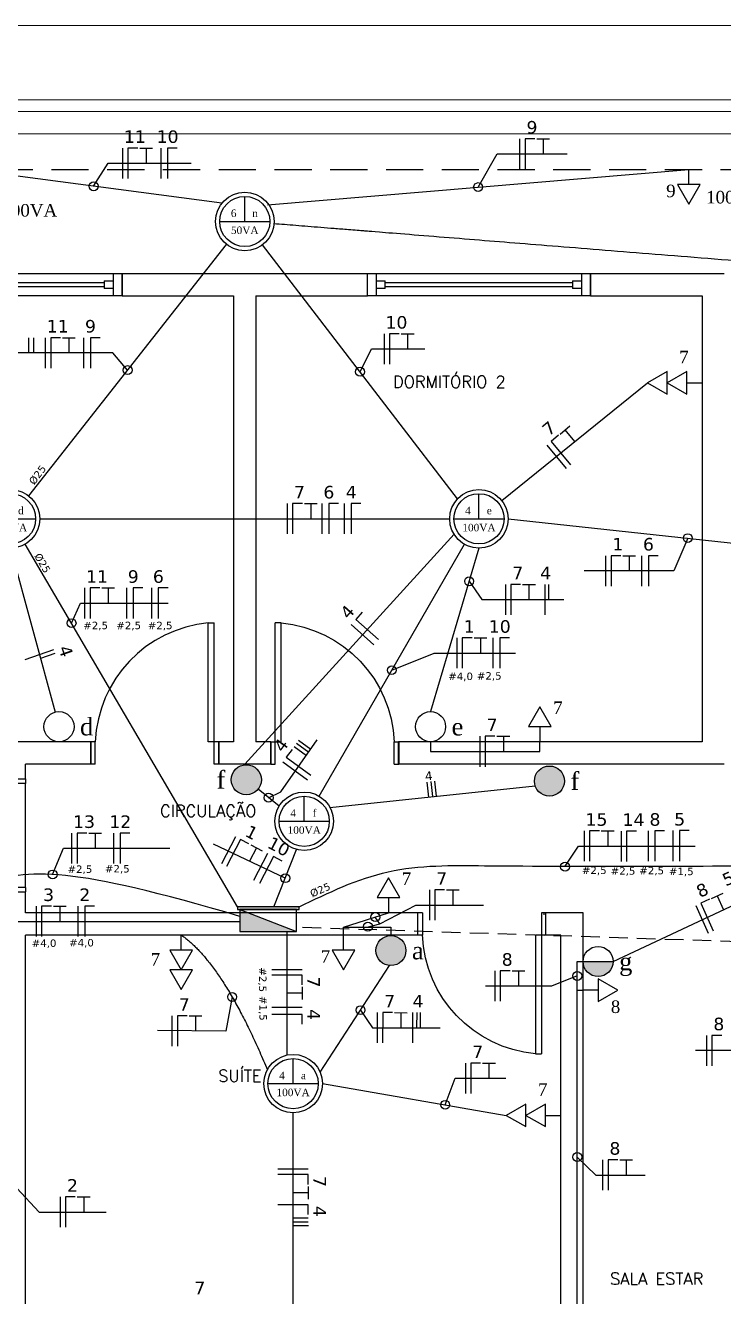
# Model space of a CAD drawing. Extents: x -8832 to -1466, y -5142 to -2323.
# Drawn here: x -3704 to -3235, y -3422 to -2567 of the extents above; entities that cross this region are included whole.
import ezdxf
from ezdxf.enums import TextEntityAlignment as Align

# ---------------------------------------------------------------- set-up
doc = ezdxf.new("R2010")
doc.units = 0
doc.header["$LTSCALE"] = 50
doc.header["$MEASUREMENT"] = 0
doc.linetypes.add('DASHED', pattern=[0.75, 0.5, -0.25])
doc.linetypes.add('HIDDEN', pattern=[0.375, 0.25, -0.125])
doc.layers.get('0').update_dxf_attribs({"linetype": 'CONTINUOUS'})
for name, color, linetype in [('ABE', 7, 'CONTINUOUS'), ('ALV', 2, 'CONTINUOUS'), ('Box', 1, 'CONTINUOUS'), ('Eletrodutos', 6, 'CONTINUOUS'), ('fiacão', 3, 'CONTINUOUS'), ('Muro', 194, 'CONTINUOUS'), ('PISO', 237, 'CONTINUOUS'), ('Portas', 1, 'CONTINUOUS'), ('PROJ-COB', 210, 'DASHED'), ('SIMBOLOGIA', 1, 'CONTINUOUS'), ('text', 6, 'CONTINUOUS'), ('TX-M', 5, 'CONTINUOUS')]:
    doc.layers.add(name, color=color, linetype=linetype)
doc.styles.add('ITALICC', font='italicc', dxfattribs={"height": 4})
doc.styles.add('JMS1', font='times.ttf')
doc.styles.add('ROMANS', font='simplex.shx')

# ---------------------------------------------------------------- blocks, each defined once
blk = doc.blocks.new('P80')
at = {"layer": 'ABE'}
for p, q in [((-13.03, -9.92), (-9.03, -9.92)), ((-13.03, -9.92), (-13.03, -89.92)), ((-9.03, -9.92), (-9.03, -89.82))]:
    blk.add_line(p, q, dxfattribs=at)
at = {"layer": 'Box'}
blk.add_line((-9.03, -89.82), (-13.03, -89.92), dxfattribs=at)
at = {"layer": 'PISO'}
for p, q in [((-16.03, -9.92), (-16.03, 5.08)), ((-16.03, 5.08), (-13.03, 5.08)), ((-13.03, 5.08), (-13.03, -9.92)), ((66.97, 5.08), (66.97, -9.92)), ((66.97, 5.08), (69.97, 5.08)), ((69.97, -9.92), (69.97, 5.08)), ((-16.03, -9.92), (-13.03, -9.92)), ((66.97, -9.92), (69.97, -9.92))]:
    blk.add_line(p, q, dxfattribs=at)
blk.add_arc((-16.6, -6.52), 83.64, 275.19392, 357.67207, dxfattribs=at)
blk = doc.blocks.new('P70')
at = {"layer": 'ABE'}
for p, q in [((-0.99, -21.28), (-0.99, -91.28)), ((-0.99, -21.28), (3.01, -21.28)), ((3.01, -21.28), (3.01, -91.18))]:
    blk.add_line(p, q, dxfattribs=at)
at = {"layer": 'Box'}
blk.add_line((3.01, -91.18), (-0.99, -91.28), dxfattribs=at)
at = {"layer": 'PISO'}
for p, q in [((-3.99, -6.28), (-0.99, -6.28)), ((-3.99, -21.28), (-3.99, -6.28)), ((-0.99, -6.28), (-0.99, -21.28)), ((69.01, -6.28), (69.01, -21.28)), ((69.01, -6.28), (72.01, -6.28)), ((72.01, -21.28), (72.01, -6.28)), ((-3.99, -21.28), (-0.99, -21.28)), ((69.01, -21.28), (72.01, -21.28))]:
    blk.add_line(p, q, dxfattribs=at)
blk.add_arc((3.06, -25.12), 66.06, 269.95414, 3.33341, dxfattribs=at)
blk = doc.blocks.new('JAN')
at = {"layer": 'ABE'}
for p, q in [((23.01, 19.4), (23.01, 34.4)), ((123.01, 34.4), (123.01, 19.4)), ((31.01, 28.4), (115.01, 28.4)), ((115.01, 25.4), (31.01, 25.4))]:
    blk.add_line(p, q, dxfattribs=at)
at = {"layer": 'PISO'}
for p, q in [((23.01, 34.4), (123.01, 34.4)), ((27.01, 19.4), (27.01, 34.4)), ((119.01, 34.4), (119.01, 19.4)), ((27.01, 29.4), (31.01, 29.4)), ((31.01, 24.4), (31.01, 29.4)), ((115.01, 29.4), (119.01, 29.4)), ((115.01, 29.4), (115.01, 24.4)), ((31.01, 24.4), (27.01, 24.4)), ((119.01, 24.4), (115.01, 24.4)), ((123.01, 19.4), (23.01, 19.4))]:
    blk.add_line(p, q, dxfattribs=at)
blk = doc.blocks.new('A$C6A1A07AC')
at = {"layer": 'SIMBOLOGIA'}
blk.add_line((72.6, 0), (0, 0), dxfattribs=at)
for points in [[(166.4, 0), (72.6, 54.2), (72.6, -54.2)], [(260.3, 0), (166.4, 54.2), (166.4, -54.2)]]:
    blk.add_lwpolyline(points, close=True, dxfattribs=at)
at = {"layer": 'SIMBOLOGIA', "linetype": 'Continuous', "style": 'JMS1'}
blk.add_attdef('POT', text='', height=60, dxfattribs=at).set_placement((195.5, 82.4), align=Align.MIDDLE_LEFT)
blk.add_attdef('CIRC.', (86.3, -123.1), '', height=60, dxfattribs=at)
blk = doc.blocks.new('A$C7A1A14DC')
at = {"layer": 'SIMBOLOGIA'}
blk.add_line((0.0968, 0), (0, 0), dxfattribs=at)
blk.add_lwpolyline([(0.2219, 0), (0.0968, 0.0723), (0.0968, -0.0723)], close=True, dxfattribs=at)
at = {"layer": 'SIMBOLOGIA', "linetype": 'Continuous', "style": 'JMS1'}
blk.add_attdef('POT', text='', height=0.08, dxfattribs=at).set_placement((0.177, 0.1099), align=Align.MIDDLE_LEFT)
blk.add_attdef('CIRC.', (0.177, -0.1449), '', height=0.08, dxfattribs=at)
blk = doc.blocks.new('A$C2AD67FED')
at = {"layer": 'SIMBOLOGIA', "linetype": 'Continuous'}
blk.add_circle((60, 0), 60, dxfattribs=at)
at = {"layer": 'SIMBOLOGIA', "linetype": 'Continuous', "style": 'JMS1'}
blk.add_attdef('CIRC.1', text='', height=70, dxfattribs=at).set_placement((143.7, 0), align=Align.MIDDLE_LEFT)
blk = doc.blocks.new('A$C7001172B')
at = {"layer": 'SIMBOLOGIA', "linetype": 'Continuous'}
blk.add_hatch(color=256, dxfattribs=at).paths.add_polyline_path([(0, 0, 1), (120, 0, 1)])
blk.add_circle((60, 0), 60, dxfattribs=at)
at = {"layer": 'SIMBOLOGIA', "linetype": 'Continuous', "style": 'JMS1'}
blk.add_attdef('CIRC.1', text='', height=70, dxfattribs=at).set_placement((143.7, 0), align=Align.MIDDLE_LEFT)
blk = doc.blocks.new('A$C046C75A3')
at = {"layer": 'SIMBOLOGIA', "linetype": 'Continuous'}
blk.add_hatch(color=256, dxfattribs=at).paths.add_polyline_path([(0, 0, 1), (120, 0)])
blk.add_line((0, 0), (120, 0), dxfattribs=at)
blk.add_circle((60, 0), 60, dxfattribs=at)
at = {"layer": 'SIMBOLOGIA', "linetype": 'Continuous', "style": 'JMS1'}
blk.add_attdef('CIRC.1', text='', height=70, dxfattribs=at).set_placement((143.7, 0), align=Align.MIDDLE_LEFT)
blk = doc.blocks.new('A$C622D64AD')
at = {"linetype": 'Continuous'}
for points in [[(-246, 47), (-246, 25), (246, 25), (246, 47)], [(226, -150), (-226, 25), (-226, -150)]]:
    blk.add_hatch(color=256, dxfattribs=at).paths.add_polyline_path(points)
blk.add_line((-226, 25), (226, -150), dxfattribs=at)
for points in [[(-246, 25), (246, 25), (246, 47), (-246, 47)], [(-226, -150), (226, -150), (226, 25), (-226, 25)]]:
    blk.add_lwpolyline(points, close=True, dxfattribs=at)
blk = doc.blocks.new('A$C37370DF5')
at = {"linetype": 'Continuous'}
for p, q in [((0, 0), (0, 126)), ((-126, 0), (126, 0))]:
    blk.add_line(p, q, dxfattribs=at)
for radius in [147, 126]:
    blk.add_circle((0, 0), radius, dxfattribs=at)
at = {"linetype": 'Continuous', "style": 'JMS1'}
for tag, p in [('CIRC.', (-55.5, 41.2)), ('CMD', (51.8, 41.2)), ('POT.', (0, -44.1))]:
    blk.add_attdef(tag, text='', height=37.5, dxfattribs=at).set_placement(p, align=Align.MIDDLE_CENTER)

msp = doc.modelspace()

# ---------------------------------------------------------------- linework, layer by layer
at = {"lineweight": 13}
for p, q in [((-2278.17, -2566.96), (-4378.17, -2566.96)), ((-2328.17, -2616.96), (-4253.17, -2616.96))]:
    msp.add_line(p, q, dxfattribs=at)
for p, q in [((-3399.96, -2675.74), (-3387.19, -2653.39)), ((-3387.19, -2653.39), (-3340.07, -2653.39)), ((-3658.55, -2675.16), (-3648.71, -2659.7)), ((-3648.71, -2659.7), (-3592.98, -2659.7)), ((-3645.73, -2787.24), (-3721.56, -2787.24)), ((-3635.65, -2798.84), (-3645.73, -2787.24)), ((-3479.36, -2799.93), (-3471.73, -2784.61)), ((-3471.73, -2784.61), (-3435.88, -2784.61)), ((-3258.95, -2911.86), (-3268.33, -2933.87)), ((-3406.01, -2940.89), (-3397.41, -2953.21)), ((-3268.33, -2933.87), (-3328.55, -2933.87)), ((-3673.38, -2969.04), (-3667.3, -2955.61)), ((-3667.3, -2955.61), (-3608.4, -2955.61)), ((-3397.41, -2953.21), (-3342.26, -2953.21)), ((-3457.99, -3000.69), (-3429.43, -2989.19)), ((-3429.43, -2989.19), (-3374.87, -2989.19)), ((-3532.67, -3082.58), (-3508.13, -3047.65)), ((-3540.87, -3086.49), (-3532.67, -3082.58)), ((-3686.1, -3138.13), (-3678.69, -3120.51)), ((-3678.69, -3120.51), (-3607.21, -3120.51)), ((-3529.65, -3140.62), (-3577.88, -3117.84)), ((-3341.49, -3132.55), (-3332.42, -3119.04)), ((-3332.42, -3119.04), (-3253.97, -3119.04)), ((-3466.15, -3171.28), (-3441.9, -3158.71)), ((-3441.9, -3158.71), (-3396.44, -3158.71)), ((-3474.55, -3173.52), (-3466.15, -3171.28)), ((-3466.15, -3171.28), (-3469.11, -3166.78)), ((-3333.3, -3206.35), (-3350.68, -3213.21)), ((-3350.68, -3213.21), (-3395.08, -3213.21)), ((-3565.38, -3220.53), (-3569.61, -3243.48)), ((-3479.04, -3229.39), (-3471.1, -3241.27)), ((-3569.61, -3243.48), (-3615.63, -3243.12)), ((-3471.1, -3241.27), (-3425.47, -3241.27)), ((-3186.76, -3256.6), (-3253.67, -3256.6)), ((-3422.1, -3293.07), (-3415.37, -3275.07)), ((-3415.37, -3275.07), (-3381.35, -3275.07)), ((-3333.3, -3328.22), (-3320.91, -3340.31)), ((-3320.91, -3340.31), (-3287.56, -3340.31)), ((-3710.21, -3349.05), (-3695.07, -3365.21)), ((-3695.07, -3365.21), (-3650.06, -3365.21))]:
    msp.add_line(p, q)
at = {"layer": 'ALV'}
for p, q in [((-3639.4, -2748.84), (-3639.4, -2733.84)), ((-3639.4, -2733.84), (-3474.4, -2733.84)), ((-3474.4, -2748.84), (-3474.4, -2733.84)), ((-3324.4, -2748.84), (-3324.4, -2733.84)), ((-3324.4, -2733.84), (-3234.4, -2733.84)), ((-3639.4, -2748.84), (-3564.4, -2748.84)), ((-3564.4, -2748.84), (-3564.4, -3048.84)), ((-3549.4, -2748.84), (-3549.4, -3048.84)), ((-3549.4, -2748.84), (-3474.4, -2748.84)), ((-3324.4, -2748.84), (-3249.4, -2748.84)), ((-3249.4, -2748.84), (-3249.4, -3048.84)), ((-3660.4, -3048.84), (-3864.4, -3048.84)), ((-3660.4, -3063.84), (-3660.4, -3048.84)), ((-3564.4, -3048.84), (-3574.4, -3048.84)), ((-3574.4, -3063.84), (-3574.4, -3048.84)), ((-3539.4, -3048.84), (-3549.4, -3048.84)), ((-3539.4, -3063.84), (-3539.4, -3048.84)), ((-3249.4, -3048.84), (-3453.4, -3048.84)), ((-3453.4, -3063.84), (-3453.4, -3048.84)), ((-3704.4, -3073.84), (-3704.4, -3063.84)), ((-3660.4, -3063.84), (-3704.4, -3063.84)), ((-3539.4, -3063.84), (-3574.4, -3063.84)), ((-3234.4, -3063.84), (-3453.4, -3063.84)), ((-3704.4, -3163.84), (-3704.4, -3149.84)), ((-3440.4, -3163.84), (-3704.4, -3163.84)), ((-3440.4, -3178.84), (-3440.4, -3163.84)), ((-3329.4, -3163.84), (-3354.4, -3163.84)), ((-3354.4, -3178.84), (-3354.4, -3163.84)), ((-3329.4, -3478.84), (-3329.4, -3163.84)), ((-3440.4, -3178.84), (-3704.4, -3178.84)), ((-3704.4, -3492.84), (-3704.4, -3178.84)), ((-3344.4, -3178.84), (-3354.4, -3178.84)), ((-3344.4, -3578.84), (-3344.4, -3178.84))]:
    msp.add_line(p, q, dxfattribs=at)
at = {"layer": 'Eletrodutos'}
for p, q in [((-3572.23, -2686.49), (-3744.88, -2663.84)), ((-3541.69, -2687.64), (-3258.22, -2663.84)), ((-3702.22, -2883.37), (-3569.08, -2714.3)), ((-3413.79, -2885.41), (-3544.92, -2714.46)), ((-3384.08, -2886.48), (-3286, -2807.36)), ((-3694.71, -2898.84), (-3419.08, -2898.84)), ((-3379.71, -2898.84), (-3138.19, -2924.89)), ((-3561.87, -3159.88), (-3704.47, -2915.83)), ((-3416.13, -2909.12), (-3556.9, -3063.84)), ((-3506.76, -3085.47), (-3409.21, -2915.9)), ((-3714.4, -2918.52), (-3684.48, -3028.93)), ((-3399.4, -2918.52), (-3431.94, -3028.57)), ((-3431.94, -3048.82), (-3431.94, -3055.39)), ((-3358.39, -3055.39), (-3358.39, -3048.84)), ((-3431.94, -3055.39), (-3358.39, -3055.39)), ((-3533.77, -3092.2), (-3547.97, -3080.78)), ((-3499.59, -3092.96), (-3361.6, -3078.5)), ((-3537.26, -3159.88), (-3522.03, -3121.35)), ((-3309.15, -3196.67), (-3189.72, -3140.53)), ((-3490.48, -3173.52), (-3460.22, -3163.84)), ((-3710.19, -3169.67), (-3560.19, -3169.67)), ((-3528.54, -3176.49), (-3528.54, -3259.59)), ((-3490.48, -3178.84), (-3490.48, -3173.52)), ((-3490.48, -3173.52), (-3458.61, -3173.52)), ((-3458.61, -3173.52), (-3458.61, -3179.18)), ((-3333.3, -3216.03), (-3333.3, -3196.67)), ((-3333.3, -3196.67), (-3329.4, -3196.67)), ((-3506.26, -3271.19), (-3459.5, -3199.39)), ((-3333.3, -3440.41), (-3333.3, -3216.03)), ((-3333.3, -3216.03), (-3329.4, -3216.03)), ((-3504.71, -3278.84), (-3381, -3300.15)), ((-3524.4, -3459.15), (-3524.4, -3298.52))]:
    msp.add_line(p, q, dxfattribs=at)
at = {"layer": 'Eletrodutos', "linetype": 'HIDDEN'}
msp.add_line((-2605.98, -3203.45), (-3521.98, -3173.72), dxfattribs=at)
at = {"layer": 'Eletrodutos', "color": 167}
for centre in [(-3658.55, -2675.16), (-3399.96, -2675.74), (-3635.65, -2798.84), (-3479.36, -2799.93), (-3258.95, -2911.86), (-3406.01, -2940.89), (-3673.38, -2969.04), (-3457.99, -3000.69), (-3540.87, -3086.49), (-3686.1, -3138.13), (-3529.65, -3140.62), (-3341.49, -3132.88), (-3469.11, -3166.78), (-3474.08, -3173.21), (-3333.3, -3206.35), (-3565.38, -3220.53), (-3479.04, -3229.39), (-3422.1, -3293.07), (-3333.3, -3328.22)]:
    msp.add_circle(centre, 3, dxfattribs=at)
at = {"layer": 'Eletrodutos'}
for points, degree in [([(-2871.6, -2753.84), (-3402.25, -2711.23), (-3537.27, -2700.41)], 2), ([(-3560.19, -3166.37), (-3671.52, -3133.22), (-3737.56, -3132.98), (-3781.13, -3182.36), (-3780.9, -3182.51)], 3), ([(-3599.68, -3178.86), (-3571.5, -3198.05), (-3541.71, -3269.47)], 2)]:
    msp.add_open_spline(points, degree=degree, dxfattribs=at)
msp.add_spline([(-3520.3, -3159.88), (-3460.42, -3136.31), (-3395.67, -3132.21), (-3191.59, -3132.16)], degree=3, dxfattribs=at)
at = {"layer": 'fiacão'}
for p, q in [((-3639.14, -2649.49), (-3639.14, -2669.91)), ((-3627.55, -2649.49), (-3618.97, -2649.49)), ((-3623.26, -2649.49), (-3623.26, -2659.7)), ((-3613.45, -2649.49), (-3613.45, -2669.91)), ((-3372.07, -2643.18), (-3372.07, -2663.6)), ((-3360.48, -2643.18), (-3351.9, -2643.18)), ((-3356.19, -2643.18), (-3356.19, -2653.39)), ((-3702.32, -2777.03), (-3702.32, -2787.24)), ((-3699.08, -2777.03), (-3699.08, -2787.24)), ((-3691.02, -2777.03), (-3691.02, -2797.45)), ((-3679.43, -2777.03), (-3670.85, -2777.03)), ((-3675.14, -2777.03), (-3675.14, -2787.24)), ((-3665.32, -2777.03), (-3665.32, -2797.45)), ((-3463.25, -2774.4), (-3463.25, -2794.82)), ((-3451.66, -2774.4), (-3443.08, -2774.4)), ((-3447.37, -2774.4), (-3447.37, -2784.61)), ((-3344.88, -2841.85), (-3338.3, -2836.34)), ((-3341.59, -2839.09), (-3335.04, -2846.92)), ((-3353.77, -2849.29), (-3340.66, -2864.94)), ((-3528.42, -2888.63), (-3528.42, -2909.04)), ((-3516.83, -2888.63), (-3508.25, -2888.63)), ((-3512.54, -2888.63), (-3512.54, -2898.84)), ((-3504.99, -2888.63), (-3504.99, -2909.05)), ((-3489.98, -2888.63), (-3489.98, -2909.05)), ((-3314.32, -2923.66), (-3314.32, -2944.08)), ((-3314.32, -2923.66), (-3314.32, -2944.08)), ((-3302.74, -2923.66), (-3294.15, -2923.66)), ((-3298.44, -2923.66), (-3298.44, -2933.87)), ((-3290.08, -2923.66), (-3290.08, -2944.08)), ((-3664.59, -2945.4), (-3664.59, -2965.82)), ((-3653.01, -2945.4), (-3644.43, -2945.4)), ((-3648.72, -2945.4), (-3648.72, -2955.61)), ((-3636.54, -2945.4), (-3636.54, -2965.82)), ((-3619.65, -2945.4), (-3619.65, -2965.82)), ((-3381.63, -2943), (-3381.63, -2963.42)), ((-3381.63, -2943), (-3381.63, -2963.42)), ((-3370.05, -2943), (-3361.47, -2943)), ((-3365.76, -2943), (-3365.76, -2953.21)), ((-3355.01, -2943), (-3355.01, -2963.42)), ((-3352.63, -2943), (-3352.63, -2953.21)), ((-3485.29, -2970.04), (-3470.04, -2983.62)), ((-3414.31, -2978.99), (-3414.31, -2999.4)), ((-3402.73, -2978.99), (-3394.14, -2978.99)), ((-3398.43, -2978.99), (-3398.43, -2989.19)), ((-3390.07, -2978.99), (-3390.07, -2999.4)), ((-3685.63, -2986.99), (-3704.91, -2993.72)), ((-3684.6, -2989.56), (-3694.23, -2992.92)), ((-3523.68, -3052.03), (-3515.45, -3058.06)), ((-3522.15, -3049.88), (-3513.91, -3055.91)), ((-3520.71, -3047.85), (-3512.47, -3053.88)), ((-3398.88, -3045.18), (-3398.88, -3065.6)), ((-3398.88, -3045.18), (-3398.88, -3065.6)), ((-3387.3, -3045.18), (-3378.71, -3045.18)), ((-3383, -3045.18), (-3383, -3055.39)), ((-3531.19, -3062.3), (-3514.72, -3074.36)), ((-3434.52, -3076.1), (-3433.33, -3086.12)), ((-3431.79, -3075.64), (-3430.59, -3085.78)), ((-3429.4, -3075.34), (-3428.2, -3085.48)), ((-3673.33, -3110.3), (-3673.33, -3130.72)), ((-3673.33, -3110.3), (-3673.33, -3130.72)), ((-3661.75, -3110.3), (-3653.17, -3110.3)), ((-3657.46, -3110.3), (-3657.46, -3120.51)), ((-3645.28, -3110.3), (-3645.28, -3130.72)), ((-3328.7, -3108.83), (-3328.7, -3129.25)), ((-3328.7, -3108.83), (-3328.7, -3129.25)), ((-3317.11, -3108.83), (-3308.53, -3108.83)), ((-3312.82, -3108.83), (-3312.82, -3119.04)), ((-3303.81, -3108.94), (-3303.81, -3129.36)), ((-3285.68, -3108.83), (-3285.68, -3129.25)), ((-3269.1, -3108.64), (-3269.1, -3129.06)), ((-3269.1, -3108.64), (-3269.1, -3129.06)), ((-3563.16, -3112.86), (-3572.55, -3130.99)), ((-3563.16, -3112.86), (-3572.55, -3130.99)), ((-3549.06, -3120.16), (-3553.76, -3129.23)), ((-3552.87, -3118.19), (-3545.25, -3122.14)), ((-3541.64, -3124.01), (-3551.04, -3142.14)), ((-3432.77, -3148.5), (-3432.77, -3168.92)), ((-3421.18, -3148.5), (-3412.6, -3148.5)), ((-3416.89, -3148.5), (-3416.89, -3158.71)), ((-3243.09, -3154.28), (-3235.27, -3150.73)), ((-3239.18, -3152.5), (-3234.96, -3161.8)), ((-3697.19, -3159.46), (-3697.19, -3179.88)), ((-3697.19, -3159.46), (-3697.19, -3179.87)), ((-3685.61, -3159.46), (-3677.03, -3159.46)), ((-3681.32, -3159.46), (-3681.32, -3169.67)), ((-3669.14, -3159.46), (-3669.14, -3179.88)), ((-3355.85, -3163.84), (-3355.86, -3165.18)), ((-3253.64, -3159.07), (-3245.2, -3177.66)), ((-3518.33, -3202.16), (-3538.74, -3202.16)), ((-3388.76, -3203), (-3388.76, -3223.42)), ((-3388.76, -3203), (-3388.76, -3223.42)), ((-3377.17, -3203), (-3368.59, -3203)), ((-3372.88, -3203), (-3372.88, -3213.21)), ((-3518.33, -3213.75), (-3518.33, -3222.33)), ((-3518.33, -3218.04), (-3528.54, -3218.04)), ((-3518.33, -3227.64), (-3538.74, -3227.64)), ((-3467.83, -3230.99), (-3467.93, -3251.41)), ((-3456.25, -3231.04), (-3447.66, -3231.09)), ((-3451.95, -3231.06), (-3452, -3241.27)), ((-3444.04, -3231.03), (-3444.16, -3251.44)), ((-3441.27, -3230.91), (-3441.33, -3241.12)), ((-3438.86, -3231.06), (-3438.92, -3241.27)), ((-3605.9, -3233.27), (-3605.9, -3253.69)), ((-3594.32, -3233.27), (-3585.73, -3233.27)), ((-3590.03, -3233.27), (-3590.03, -3243.48)), ((-3246.43, -3246.39), (-3246.43, -3266.81)), ((-3246.43, -3246.39), (-3246.43, -3266.81)), ((-3408.54, -3265.11), (-3408.54, -3285.53)), ((-3396.95, -3265.11), (-3388.37, -3265.11)), ((-3392.66, -3265.11), (-3392.66, -3275.32)), ((-3316.3, -3330.1), (-3316.3, -3350.52)), ((-3316.3, -3330.1), (-3316.3, -3350.52)), ((-3304.72, -3330.1), (-3296.13, -3330.1)), ((-3300.42, -3330.1), (-3300.42, -3340.31)), ((-3514.19, -3336.34), (-3534.61, -3336.34)), ((-3514.19, -3347.93), (-3514.19, -3356.51)), ((-3681.1, -3355), (-3681.1, -3375.42)), ((-3681.1, -3355), (-3681.1, -3375.42)), ((-3669.51, -3355), (-3660.93, -3355)), ((-3665.22, -3355), (-3665.22, -3365.21)), ((-3514.19, -3352.22), (-3524.4, -3352.22)), ((-3514.18, -3369.28), (-3524.39, -3369.28)), ((-3514.15, -3371.92), (-3524.36, -3371.92)), ((-3514.11, -3374.41), (-3524.32, -3374.41))]:
    msp.add_line(p, q, dxfattribs=at)
for points in [[(-3628.88, -2649.49), (-3635.42, -2649.49), (-3635.42, -2669.91)], [(-3628.88, -2649.49), (-3635.42, -2649.49), (-3635.42, -2669.91)], [(-3602.28, -2649.49), (-3608.82, -2649.49), (-3608.82, -2669.91)], [(-3602.28, -2649.49), (-3608.82, -2649.49), (-3608.82, -2669.91)], [(-3361.81, -2643.18), (-3368.35, -2643.18), (-3368.35, -2663.6)], [(-3361.81, -2643.18), (-3368.35, -2643.18), (-3368.35, -2663.6)], [(-3680.76, -2777.03), (-3687.3, -2777.03), (-3687.3, -2797.45)], [(-3680.76, -2777.03), (-3687.3, -2777.03), (-3687.3, -2797.45)], [(-3654.16, -2777.03), (-3660.7, -2777.03), (-3660.7, -2797.45)], [(-3654.16, -2777.03), (-3660.7, -2777.03), (-3660.7, -2797.45)], [(-3452.99, -2774.4), (-3459.53, -2774.4), (-3459.53, -2794.82)], [(-3452.99, -2774.4), (-3459.53, -2774.4), (-3459.53, -2794.82)], [(-3345.9, -2842.7), (-3350.92, -2846.9), (-3337.81, -2862.55)], [(-3345.9, -2842.7), (-3350.92, -2846.9), (-3337.81, -2862.55)], [(-3518.16, -2888.63), (-3524.7, -2888.63), (-3524.7, -2909.05)], [(-3518.16, -2888.63), (-3524.7, -2888.63), (-3524.7, -2909.05)], [(-3493.83, -2888.63), (-3500.37, -2888.63), (-3500.37, -2909.05)], [(-3493.83, -2888.63), (-3500.37, -2888.63), (-3500.37, -2909.05)], [(-3478.81, -2888.63), (-3485.35, -2888.63), (-3485.35, -2909.05)], [(-3478.81, -2888.63), (-3485.35, -2888.63), (-3485.35, -2909.05)], [(-3304.06, -2923.66), (-3310.6, -2923.66), (-3310.6, -2944.08)], [(-3304.06, -2923.66), (-3310.6, -2923.66), (-3310.6, -2944.08)], [(-3278.92, -2923.66), (-3285.46, -2923.66), (-3285.46, -2944.08)], [(-3278.92, -2923.66), (-3285.46, -2923.66), (-3285.46, -2944.08)], [(-3654.33, -2945.4), (-3660.88, -2945.4), (-3660.88, -2965.82)], [(-3654.33, -2945.4), (-3660.88, -2945.4), (-3660.88, -2965.82)], [(-3625.38, -2945.4), (-3631.92, -2945.4), (-3631.92, -2965.82)], [(-3625.38, -2945.4), (-3631.92, -2945.4), (-3631.92, -2965.82)], [(-3608.49, -2945.4), (-3615.03, -2945.4), (-3615.03, -2965.82)], [(-3608.49, -2945.4), (-3615.03, -2945.4), (-3615.03, -2965.82)], [(-3371.37, -2943), (-3377.92, -2943), (-3377.92, -2963.42)], [(-3371.37, -2943), (-3377.92, -2943), (-3377.92, -2963.42)], [(-3477.86, -2961.7), (-3482.21, -2966.58), (-3466.96, -2980.16)], [(-3477.86, -2961.7), (-3482.21, -2966.58), (-3466.96, -2980.16)], [(-3404.05, -2978.99), (-3410.59, -2978.99), (-3410.59, -2999.4)], [(-3404.05, -2978.99), (-3410.59, -2978.99), (-3410.59, -2999.4)], [(-3378.91, -2978.99), (-3385.45, -2978.99), (-3385.45, -2999.4)], [(-3378.91, -2978.99), (-3385.45, -2978.99), (-3385.45, -2999.4)], [(-3388.62, -3045.18), (-3395.16, -3045.18), (-3395.16, -3065.6)], [(-3388.62, -3045.18), (-3395.16, -3045.18), (-3395.16, -3065.6)], [(-3525.08, -3053.95), (-3528.95, -3059.23), (-3512.47, -3071.29)], [(-3663.07, -3110.3), (-3669.62, -3110.3), (-3669.62, -3130.72)], [(-3663.07, -3110.3), (-3669.62, -3110.3), (-3669.62, -3130.72)], [(-3634.12, -3110.3), (-3640.66, -3110.3), (-3640.66, -3130.72)], [(-3634.12, -3110.3), (-3640.66, -3110.3), (-3640.66, -3130.72)], [(-3318.44, -3108.83), (-3324.98, -3108.83), (-3324.98, -3129.25)], [(-3318.44, -3108.83), (-3324.98, -3108.83), (-3324.98, -3129.25)], [(-3293.55, -3108.94), (-3300.09, -3108.94), (-3300.09, -3129.36)], [(-3293.55, -3108.94), (-3300.09, -3108.94), (-3300.09, -3129.36)], [(-3274.52, -3108.83), (-3281.06, -3108.83), (-3281.06, -3129.25)], [(-3274.52, -3108.83), (-3281.06, -3108.83), (-3281.06, -3129.25)], [(-3257.93, -3108.64), (-3264.47, -3108.64), (-3264.47, -3129.06)], [(-3257.93, -3108.64), (-3264.47, -3108.64), (-3264.47, -3129.06)], [(-3554.05, -3117.58), (-3559.86, -3114.57), (-3569.25, -3132.7)], [(-3554.05, -3117.58), (-3559.86, -3114.57), (-3569.25, -3132.7)], [(-3531.73, -3129.15), (-3537.53, -3126.14), (-3546.93, -3144.27)], [(-3531.73, -3129.15), (-3537.53, -3126.14), (-3546.93, -3144.27)], [(-3422.51, -3148.5), (-3429.05, -3148.5), (-3429.05, -3168.92)], [(-3422.51, -3148.5), (-3429.05, -3148.5), (-3429.05, -3168.92)], [(-3244.29, -3154.83), (-3250.25, -3157.53), (-3241.81, -3176.12)], [(-3244.29, -3154.83), (-3250.25, -3157.53), (-3241.81, -3176.12)], [(-3686.93, -3159.46), (-3693.48, -3159.46), (-3693.48, -3179.88)], [(-3686.93, -3159.46), (-3693.48, -3159.46), (-3693.48, -3179.88)], [(-3657.98, -3159.46), (-3664.52, -3159.46), (-3664.52, -3179.88)], [(-3657.98, -3159.46), (-3664.52, -3159.46), (-3664.52, -3179.88)], [(-3518.33, -3212.42), (-3518.33, -3205.88), (-3538.74, -3205.88)], [(-3518.33, -3212.42), (-3518.33, -3205.88), (-3538.74, -3205.88)], [(-3378.5, -3203), (-3385.04, -3203), (-3385.04, -3223.42)], [(-3378.5, -3203), (-3385.04, -3203), (-3385.04, -3223.42)], [(-3518.33, -3238.81), (-3518.33, -3232.27), (-3538.74, -3232.27)], [(-3518.33, -3238.81), (-3518.33, -3232.27), (-3538.74, -3232.27)], [(-3457.57, -3231.04), (-3464.11, -3231.01), (-3464.21, -3251.42)], [(-3457.57, -3231.04), (-3464.11, -3231.01), (-3464.21, -3251.42)], [(-3595.64, -3233.27), (-3602.18, -3233.27), (-3602.18, -3253.69)], [(-3595.64, -3233.27), (-3602.18, -3233.27), (-3602.18, -3253.69)], [(-3236.17, -3246.39), (-3242.71, -3246.39), (-3242.71, -3266.81)], [(-3236.17, -3246.39), (-3242.71, -3246.39), (-3242.71, -3266.81)], [(-3398.27, -3265.11), (-3404.82, -3265.11), (-3404.82, -3285.53)], [(-3398.27, -3265.11), (-3404.82, -3265.11), (-3404.82, -3285.53)], [(-3306.04, -3330.1), (-3312.58, -3330.1), (-3312.58, -3350.52)], [(-3306.04, -3330.1), (-3312.58, -3330.1), (-3312.58, -3350.52)], [(-3514.19, -3346.6), (-3514.19, -3340.06), (-3534.61, -3340.06)], [(-3514.19, -3346.6), (-3514.19, -3340.06), (-3534.61, -3340.06)], [(-3670.84, -3355), (-3677.38, -3355), (-3677.38, -3375.42)], [(-3670.84, -3355), (-3677.38, -3355), (-3677.38, -3375.42)], [(-3514.19, -3366.91), (-3514.19, -3360.36), (-3534.61, -3360.36)]]:
    msp.add_lwpolyline(points, dxfattribs=at)
at = {"layer": 'Muro', "lineweight": 13}
for p, q in [((-2443.05, -2624.94), (-4178.05, -2624.94)), ((-2458.05, -2639.94), (-4163.05, -2639.94))]:
    msp.add_line(p, q, dxfattribs=at)
at = {"layer": 'PISO'}
msp.add_line((-3704.4, -3146.84), (-3704.4, -3076.84), dxfattribs=at)
at = {"layer": 'PROJ-COB'}
msp.add_lwpolyline([(-3879.4, -3403.84), (-3949.4, -3403.84), (-3949.4, -2663.84), (-3164.4, -2663.84), (-3164.4, -2718.84), (-2539.43, -2718.84), (-2539.4, -2788.84)], dxfattribs=at)

# ---------------------------------------------------------------- block references
at = {"color": 1}
ref = msp.add_blockref('A$C6A1A07AC', (-3744.88, -2663.84), dxfattribs=dict(at, xscale=0.140625, yscale=0.140625, zscale=0.140625, rotation=270))
ref.add_attrib('POT', '2x700VA', dxfattribs={"linetype": 'Continuous', "height": 8.438, "style": 'JMS1'}).set_placement((-3733.29, -2691.33), align=Align.MIDDLE_LEFT)
ref.add_attrib('CIRC.', '10 e 11', dxfattribs={"linetype": 'Continuous', "height": 8.438, "style": 'JMS1'}).set_placement((-3762.19, -2675.97), align=Align.TOP_RIGHT)
at = {"linetype": 'Continuous'}
ref = msp.add_blockref('A$C7A1A14DC', (-3258.22, -2663.84), dxfattribs=dict(at, xscale=105.46875, yscale=105.46875, zscale=105.46875, rotation=270))
ref.add_attrib('POT', '1000VA', dxfattribs={"linetype": 'Continuous', "height": 8.438, "style": 'JMS1'}).set_placement((-3246.64, -2682.5), align=Align.MIDDLE_LEFT)
ref.add_attrib('CIRC.', '9', (-3273.51, -2682.5), dxfattribs={"linetype": 'Continuous', "height": 8.44, "style": 'JMS1'})
ref = msp.add_blockref('A$C6A1A07AC', (-3249.4, -2807.36), dxfattribs=dict(xscale=0.140625, yscale=0.140625, zscale=0.140625, rotation=180))
ref.add_attrib('CIRC.', '7', dxfattribs={"linetype": 'Continuous', "height": 8.44, "style": 'JMS1'}).set_placement((-3261.53, -2790.05), align=Align.MIDDLE_CENTER)
ref = msp.add_blockref('A$C7A1A14DC', (-3358.39, -3048.84), dxfattribs=dict(at, xscale=105.46875, yscale=105.46875, zscale=105.46875, rotation=90))
ref.add_attrib('CIRC.', '7', dxfattribs={"linetype": 'Continuous', "height": 8.44, "style": 'JMS1'}).set_placement((-3343.1, -3030.17), align=Align.RIGHT)
ref = msp.add_blockref('A$C7A1A14DC', (-3460.22, -3163.84), dxfattribs=dict(at, xscale=105.46875, yscale=105.46875, zscale=105.46875, rotation=90))
ref.add_attrib('CIRC.', '7', dxfattribs={"linetype": 'Continuous', "height": 8.44, "style": 'JMS1'}).set_placement((-3444.93, -3145.17), align=Align.RIGHT)
ref = msp.add_blockref('A$C6A1A07AC', (-3599.68, -3178.86), dxfattribs=dict(xscale=0.140625, yscale=0.140625, zscale=0.140625, rotation=270))
ref.add_attrib('CIRC.', '7', dxfattribs={"linetype": 'Continuous', "height": 8.44, "style": 'JMS1'}).set_placement((-3616.99, -3191), align=Align.TOP_CENTER)
ref = msp.add_blockref('A$C7A1A14DC', (-3490.48, -3178.84), dxfattribs=dict(at, xscale=105.46875, yscale=105.46875, zscale=105.46875, rotation=270))
ref.add_attrib('CIRC.', '7', (-3505.76, -3197.5), dxfattribs={"linetype": 'Continuous', "height": 8.44, "style": 'JMS1'})
ref = msp.add_blockref('A$C7A1A14DC', (-3329.4, -3216.03), dxfattribs=dict(at, xscale=105.46875, yscale=105.46875, zscale=105.46875))
ref.add_attrib('CIRC.', '8', (-3310.73, -3231.32), dxfattribs={"linetype": 'Continuous', "height": 8.44, "style": 'JMS1'})
ref = msp.add_blockref('A$C6A1A07AC', (-3344.4, -3300.15), dxfattribs=dict(xscale=0.140625, yscale=0.140625, zscale=0.140625, rotation=180))
ref.add_attrib('CIRC.', '7', dxfattribs={"linetype": 'Continuous', "height": 8.44, "style": 'JMS1'}).set_placement((-3356.53, -3282.83), align=Align.MIDDLE_CENTER)
at = {"layer": 'ALV', "xscale": 1.5, "zscale": 1.5}
for p in [(-3823.91, -2768.24), (-3508.91, -2768.24)]:
    msp.add_blockref('JAN', p, dxfattribs=at)
at = {"layer": 'Portas'}
for name, p, rotation in [('P80', (-3590.43, -3058.75), 180), ('P70', (-3698.12, -3077.83), 270)]:
    msp.add_blockref(name, p, dxfattribs=dict(at, rotation=rotation))
at = {"layer": 'Portas', "xscale": -1, "rotation": 180}
msp.add_blockref('P80', (-3523.36, -3058.75), dxfattribs=at)
at = {"layer": 'Portas', "xscale": -1}
msp.add_blockref('P80', (-3370.43, -3168.92), dxfattribs=at)
at = {"layer": 'SIMBOLOGIA', "xscale": 0.1339187634326197, "yscale": 0.1339187634326197, "zscale": 0.1339187634326197}
for p, values in [((-3556.9, -2698.84), {'POT.': '50VA', 'CIRC.': '6', 'CMD': 'n'}), ((-3714.4, -2898.84), {'POT.': '100VA', 'CIRC.': '4', 'CMD': 'd'}), ((-3399.4, -2898.84), {'POT.': '100VA', 'CIRC.': '4', 'CMD': 'e'}), ((-3516.9, -3102.34), {'POT.': '100VA', 'CIRC.': '4', 'CMD': 'f'}), ((-3524.4, -3278.84), {'POT.': '100VA', 'CIRC.': '4', 'CMD': 'a'})]:
    msp.add_blockref('A$C37370DF5', p, dxfattribs=at).add_auto_attribs(values)
at = {"layer": 'SIMBOLOGIA', "linetype": 'Continuous'}
ref = msp.add_blockref('A$C2AD67FED', (-3691.95, -3038.7), dxfattribs=dict(at, xscale=0.1687500000916771, yscale=0.1687499983236194, zscale=0.16875))
ref.add_attrib('CIRC.1', 'd', dxfattribs={"layer": '0', "linetype": 'Continuous', "height": 11.81, "style": 'JMS1'}).set_placement((-3667.7, -3038.7), align=Align.MIDDLE_LEFT)
ref = msp.add_blockref('A$C2AD67FED', (-3442.06, -3038.7), dxfattribs=dict(at, xscale=0.1687500000916771, yscale=0.1687499983236194, zscale=0.16875))
ref.add_attrib('CIRC.1', 'e', dxfattribs={"layer": '0', "linetype": 'Continuous', "height": 11.81, "style": 'JMS1'}).set_placement((-3417.81, -3038.7), align=Align.MIDDLE_LEFT)
ref = msp.add_blockref('A$C7001172B', (-3545.73, -3074.43), dxfattribs=dict(at, xscale=0.1687500000916771, yscale=0.1687499983236194, zscale=0.16875, rotation=180))
ref.add_attrib('CIRC.1', 'f', dxfattribs={"layer": '0', "linetype": 'Continuous', "height": 11.81, "style": 'JMS1'}).set_placement((-3569.98, -3074.43), align=Align.MIDDLE_RIGHT)
ref = msp.add_blockref('A$C7001172B', (-3362.13, -3075.29), dxfattribs=dict(at, xscale=0.1687500000916771, yscale=0.1687499983236194, zscale=0.16875))
ref.add_attrib('CIRC.1', 'f', dxfattribs={"layer": '0', "linetype": 'Continuous', "height": 11.81, "style": 'JMS1'}).set_placement((-3337.87, -3075.29), align=Align.MIDDLE_LEFT)
at = {"layer": 'SIMBOLOGIA', "linetype": 'Continuous', "xscale": 0.08437500004583853, "yscale": 0.08437499916180968, "zscale": 0.08437500000000002}
msp.add_blockref('A$C622D64AD', (-3541.09, -3163.84), dxfattribs=at)
at = {"layer": 'SIMBOLOGIA', "linetype": 'Continuous'}
ref = msp.add_blockref('A$C7001172B', (-3468.74, -3189.3), dxfattribs=dict(at, xscale=0.1687500000916771, yscale=0.1687499983236194, zscale=0.16875))
ref.add_attrib('CIRC.1', 'a', dxfattribs={"layer": '0', "linetype": 'Continuous', "height": 11.81, "style": 'JMS1'}).set_placement((-3444.48, -3189.3), align=Align.MIDDLE_LEFT)
ref = msp.add_blockref('A$C046C75A3', (-3329.4, -3196.67), dxfattribs=dict(at, xscale=0.1687500000916771, yscale=0.1687499983236194, zscale=0.16875))
ref.add_attrib('CIRC.1', 'g', dxfattribs={"layer": '0', "linetype": 'Continuous', "height": 11.81, "style": 'JMS1'}).set_placement((-3305.14, -3196.67), align=Align.MIDDLE_LEFT)

# ---------------------------------------------------------------- texts
at = {"char_height": 5, "width": 10.9611, "attachment_point": 1, "style": 'ITALICC'}
for insert, rotation in [((-3702.52, -2873.48), 53.48092), ((-3694.35, -2921.28), 300.52085), ((-3513.62, -3149.02), 23.52821)]:
    msp.add_mtext('{\\fVerdana|b0|i0|c0|p34;%%C25}', dxfattribs=dict(at, insert=insert, rotation=rotation))
at = {"layer": 'text', "attachment_point": 2, "style": 'ITALICC'}
for s, insert, char_height, width in [('{\\fVerdana|b0|i0|c0|p34;9}', (-3363.73, -2631.26), 8.4375, 11.777), ('{\\fVerdana|b0|i0|c0|p34;11}', (-3630.8, -2637.57), 8.4375, 11.777), ('{\\fVerdana|b0|i0|c0|p34;10}', (-3608.79, -2637.57), 8.4375, 11.777), ('{\\fVerdana|b0|i0|c0|p34;11}', (-3682.68, -2765.11), 8.4375, 11.777), ('{\\fVerdana|b0|i0|c0|p34;9}', (-3660.67, -2765.11), 8.4375, 11.777), ('{\\fVerdana|b0|i0|c0|p34;10}', (-3454.9, -2762.48), 8.4375, 11.777), ('{\\fVerdana|b0|i0|c0|p34;7}', (-3520.08, -2876.71), 8.4375, 11.777), ('{\\fVerdana|b0|i0|c0|p34;6}', (-3500.34, -2876.71), 8.4375, 11.777), ('{\\fVerdana|b0|i0|c0|p34;4}', (-3485.32, -2876.71), 8.4375, 11.777), ('{\\fVerdana|b0|i0|c0|p34;1}', (-3305.98, -2911.74), 8.4375, 11.777), ('{\\fVerdana|b0|i0|c0|p34;6}', (-3285.43, -2911.74), 8.4375, 11.777), ('{\\fVerdana|b0|i0|c0|p34;7}', (-3373.29, -2931.08), 8.4375, 11.777), ('{\\fVerdana|b0|i0|c0|p34;4}', (-3354.52, -2931.08), 8.4375, 11.777), ('{\\fVerdana|b0|i0|c0|p34;11}', (-3656.25, -2933.48), 8.4375, 11.777), ('{\\fVerdana|b0|i0|c0|p34;9}', (-3631.89, -2933.48), 8.4375, 11.777), ('{\\fVerdana|b0|i0|c0|p34;6}', (-3615, -2933.48), 8.4375, 11.777), ('{\\fVerdana|b0|i0|c0|p34;1}', (-3405.97, -2967.07), 8.4375, 11.777), ('{\\fVerdana|b0|i0|c0|p34;10}', (-3385.42, -2967.06), 8.4375, 11.777), ('{\\fVerdana|b0|i0|c0|p34;\\C0;#2,5}', (-3657.19, -2968.11), 5, 11.777), ('{\\fVerdana|b0|i0|c0|p34;\\C0;#2,5}', (-3634.97, -2968.11), 5, 11.777), ('{\\fVerdana|b0|i0|c0|p34;\\C0;#2,5}', (-3613.8, -2968.11), 5, 11.777), ('{\\fVerdana|b0|i0|c0|p34;\\C0;#4,0}', (-3411.76, -3002.32), 5, 11.777), ('{\\fVerdana|b0|i0|c0|p34;\\C0;#2,5}', (-3392.5, -3002.04), 5, 11.777), ('{\\fVerdana|b0|i0|c0|p34;7}', (-3390.54, -3033.26), 8.4375, 11.777), ('{\\fVerdana|b0|i0|c0|p34;13}', (-3664.99, -3098.38), 8.4375, 11.777), ('{\\fVerdana|b0|i0|c0|p34;12}', (-3640.63, -3098.38), 8.4375, 11.777), ('{\\fVerdana|b0|i0|c0|p34;15}', (-3320.36, -3096.91), 8.4375, 11.777), ('{\\fVerdana|b0|i0|c0|p34;14}', (-3295.46, -3097.02), 8.4375, 11.777), ('{\\fVerdana|b0|i0|c0|p34;8}', (-3281.03, -3096.91), 8.4375, 11.777), ('{\\fVerdana|b0|i0|c0|p34;5}', (-3264.44, -3096.72), 8.4375, 11.777), ('{\\fVerdana|b0|i0|c0|p34;\\C0;#2,5}', (-3667.77, -3132.05), 5, 11.777), ('{\\fVerdana|b0|i0|c0|p34;\\C0;#2,5}', (-3642.63, -3131.77), 5, 11.777), ('{\\fVerdana|b0|i0|c0|p34;7}', (-3424.43, -3136.58), 8.4375, 11.777), ('{\\fVerdana|b0|i0|c0|p34;\\C0;#2,5}', (-3321.88, -3132.81), 5, 11.777), ('{\\fVerdana|b0|i0|c0|p34;\\C0;#2,5}', (-3302.51, -3133.26), 5, 11.777), ('{\\fVerdana|b0|i0|c0|p34;\\C0;#2,5}', (-3283.25, -3132.98), 5, 11.777), ('{\\fVerdana|b0|i0|c0|p34;\\C0;#1,5}', (-3263.35, -3133.57), 5, 14.9051), ('{\\fVerdana|b0|i0|c0|p34;3}', (-3688.85, -3147.54), 8.4375, 11.777), ('{\\fVerdana|b0|i0|c0|p34;2}', (-3664.49, -3147.54), 8.4375, 11.777), ('{\\fVerdana|b0|i0|c0|p34;\\C0;#4,0}', (-3691.85, -3181.82), 5, 11.777), ('{\\fVerdana|b0|i0|c0|p34;\\C0;#4,0}', (-3666.7, -3181.54), 5, 11.777), ('{\\fVerdana|b0|i0|c0|p34;8}', (-3380.41, -3191.08), 8.4375, 11.777), ('{\\fVerdana|b0|i0|c0|p34;7}', (-3597.56, -3221.35), 8.4375, 11.777), ('{\\fVerdana|b0|i0|c0|p34;8}', (-3238.09, -3234.47), 8.4375, 11.777), ('{\\fVerdana|b0|i0|c0|p34;7}', (-3400.19, -3253.19), 8.4375, 11.777), ('{\\fVerdana|b0|i0|c0|p34;8}', (-3307.96, -3318.18), 8.4375, 11.777), ('{\\fVerdana|b0|i0|c0|p34;2}', (-3672.76, -3343.08), 8.4375, 11.777)]:
    msp.add_mtext(s, dxfattribs=dict(at, insert=insert, char_height=char_height, width=width))
for s, insert, char_height, width, rotation in [('{\\fVerdana|b0|i0|c0|p34;7}', (-3355.03, -2834.79), 8.4375, 11.777, 39.94815), ('{\\fVerdana|b0|i0|c0|p34;4}', (-3491.09, -2958.63), 8.4375, 11.777, 48.31724), ('{\\fVerdana|b0|i0|c0|p34;4}', (-3673.17, -2986.48), 8.4375, 11.777, 289.32135), ('{\\fVerdana|b0|i0|c0|p34;4}', (-3535.96, -3048.64), 8.4375, 8.1917, 53.78847), ('{\\fVerdana|b0|i0|c0|p34;4}', (-3433.54, -3068.84), 5.9063, 8.2439, 6.76479), ('{\\fVerdana|b0|i0|c0|p34;1}', (-3550.27, -3106.11), 8.4375, 11.777, 332.60662), ('{\\fVerdana|b0|i0|c0|p34;10}', (-3532.02, -3115.57), 8.4375, 11.777, 332.60662), ('{\\fVerdana|b0|i0|c0|p34;5}', (-3233.49, -3136.99), 8.4375, 14.8608, 24.14686), ('{\\fVerdana|b0|i0|c0|p34;8}', (-3250.97, -3144.76), 8.4375, 11.777, 24.41931), ('{\\fVerdana|b0|i0|c0|p34;\\C0;#2,5}', (-3542.28, -3208.92), 5, 11.777, 270), ('{\\fVerdana|b0|i0|c0|p34;7}', (-3506.41, -3210.5), 8.4375, 11.777, 270), ('{\\fVerdana|b0|i0|c0|p34;\\C0;#1,5}', (-3542, -3228.18), 5, 11.777, 270), ('{\\fVerdana|b0|i0|c0|p34;7}', (-3459.43, -3219.11), 8.4375, 11.777, 359.72755), ('{\\fVerdana|b0|i0|c0|p34;4}', (-3440.33, -3219.11), 8.4375, 11.777, 359.72755), ('{\\fVerdana|b0|i0|c0|p34;4}', (-3506.41, -3232.3), 8.4375, 11.777, 270), ('{\\fVerdana|b0|i0|c0|p34;7}', (-3502.27, -3344.68), 8.4375, 11.777, 270), ('{\\fVerdana|b0|i0|c0|p34;4}', (-3502.27, -3364.77), 8.4375, 8.1917, 270), ('{\\fVerdana|b0|i0|c0|p34;7}', (-3587.08, -3412.08), 8.4375, 11.777, 359.28323)]:
    msp.add_mtext(s, dxfattribs=dict(at, insert=insert, char_height=char_height, width=width, rotation=rotation))
at = {"layer": 'TX-M', "style": 'ROMANS'}
for s, p in [('DORMITÓRIO 2', (-3457.21, -2810.68)), ('CIRCULAÇÃO', (-3613.87, -3099.37)), ('SUÍTE', (-3574.71, -3277.63)), ('SALA ESTAR', (-3311.23, -3414.04))]:
    msp.add_text(s, height=8, dxfattribs=at).set_placement(p)

doc.saveas('drawing.dxf')
